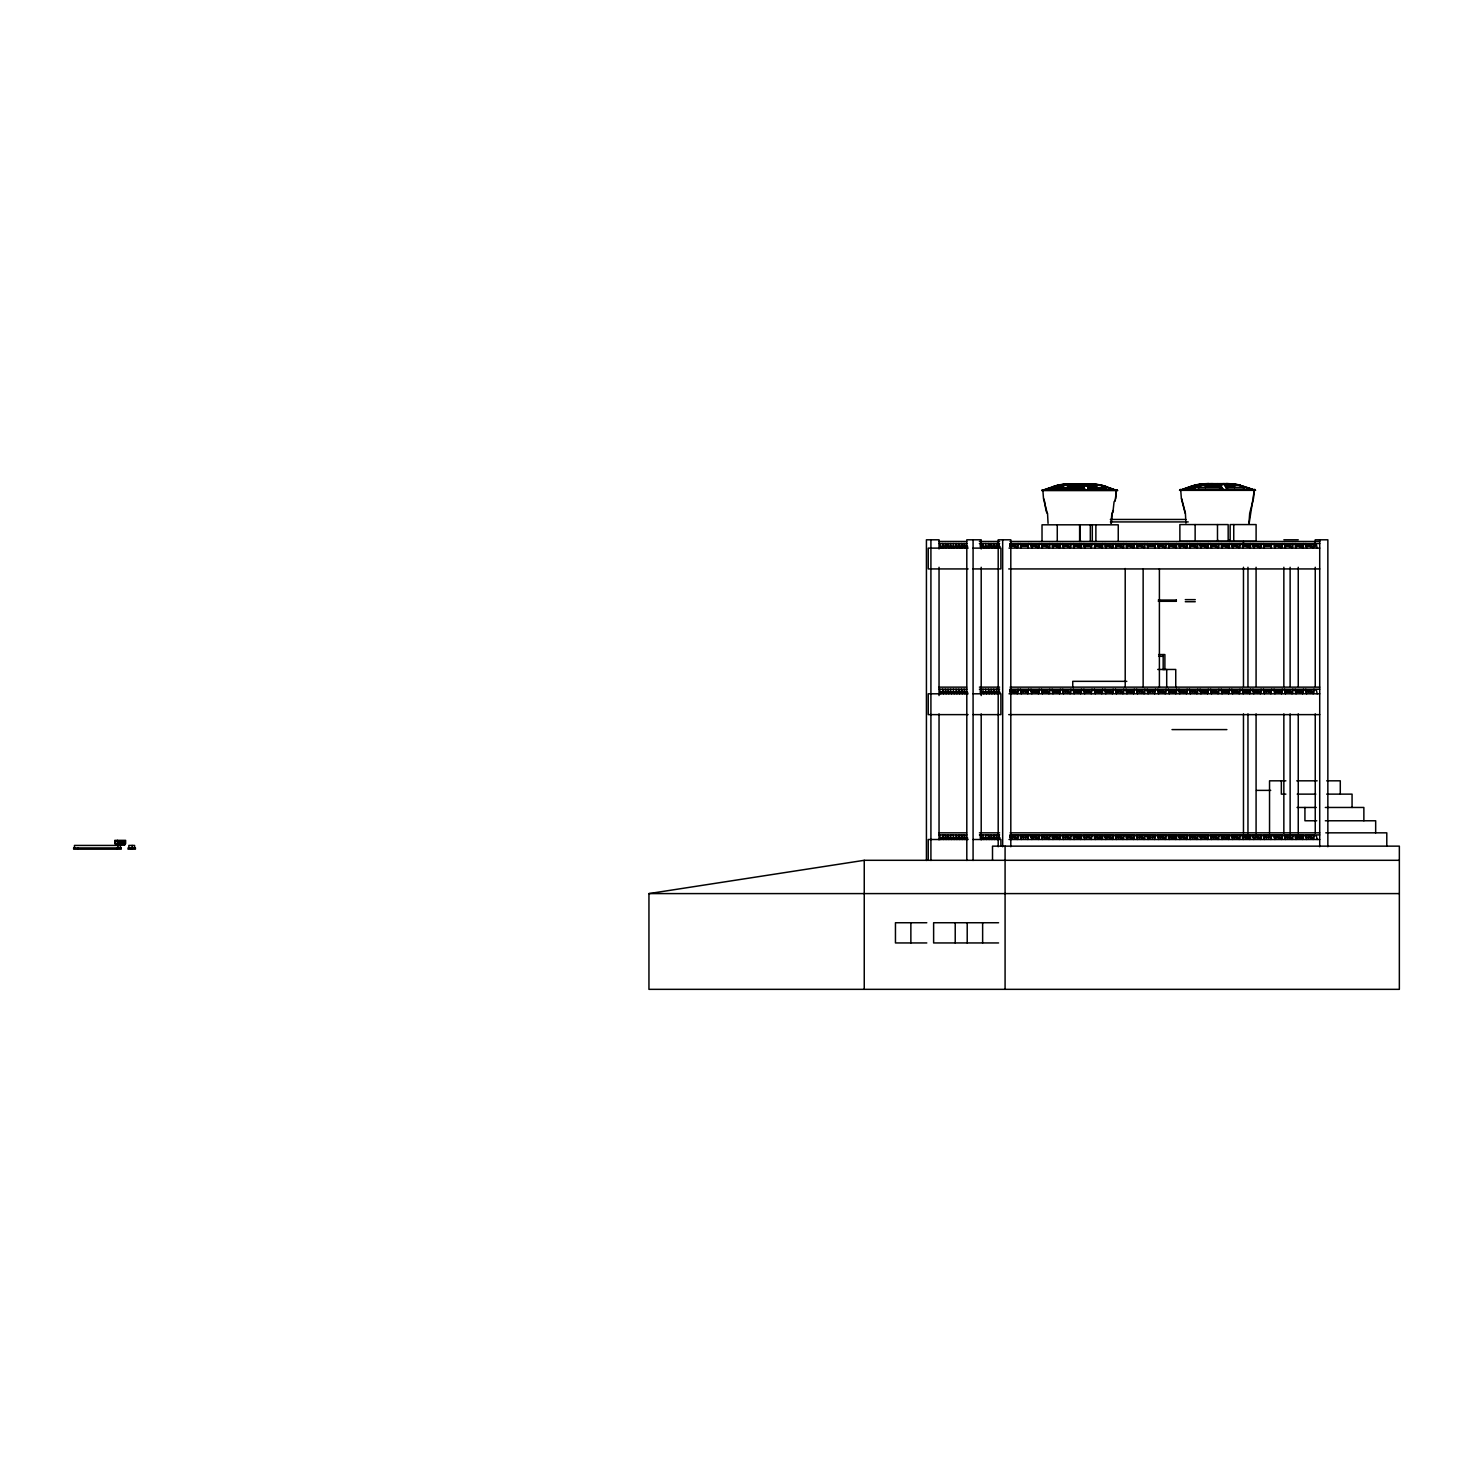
<?xml version="1.0" encoding="UTF-8"?>
<svg xmlns="http://www.w3.org/2000/svg" width="1473" height="1473" viewBox="0 0 1473 1473"><rect width="100%" height="100%" fill="white"/><g stroke="black" fill="none" stroke-linecap="round" stroke-linejoin="round"><path stroke-width="1.5" d="M1111.102 523.302L1111.839 513.414L1113.441 510.284M1111.323 523.357L1112.06 513.525M1115.669 498.721L1116.331 489.791M1116.571 489.791L1115.079 501.096M1248.957 523.062L1249.712 513.175L1253.284 499.66M1249.178 523.118L1254.425 489.552M1253.523 498.482L1254.204 489.552M1176.301 600.137L1176.301 601.223M1079.672 540.867L1080.63 540.867L1079.709 541.143M1115.429 499.899L1114.067 501.851L1112.87 512.659M1229.255 540.296L1229.495 541.217M1217.711 540.296L1218.189 541.18L1217.821 540.223M1229.255 540.296L1229.624 541.217M1051.427 489.533L1057.798 486.421A64.978 47.983 90 0 1 1071 483.899M1051.612 489.791L1061.241 485.574M1054.668 489.773L1064.261 485.574A64.536 47.652 90 0 1 1074.185 484.157M1189.3 489.294L1195.653 486.182A64.978 47.983 90 0 1 1208.873 483.66M1189.466 489.552L1199.096 485.335A64.536 47.652 90 0 1 1205.687 484.083M1192.522 489.533L1195.763 487.581M1195.671 487.839L1198.985 486.182A64.978 47.983 90 0 1 1212.187 483.66M1044.744 489.773L1058.516 485.317A64.72 61.719 90 0 1 1071.368 483.899M1046.088 489.533L1050.157 487.821M1182.451 489.294L1194.879 485.077A64.72 61.719 90 0 1 1207.731 483.66L1217.195 483.66A64.536 13.901 90 0 1 1220.104 485.077L1221.246 486.44M1182.561 489.552L1190.792 486.44A64.794 61.792 -90 0 1 1203.515 484.083M1183.942 489.294L1196.371 485.077A64.72 61.719 90 0 1 1209.223 483.66M1188.011 487.839L1192.154 486.44M1198.875 486.44L1202.115 485.335A64.536 47.652 90 0 1 1212.04 483.917L1217.416 483.917A64.352 13.865 -90 0 1 1220.307 485.335M992.507 860.306L992.507 846.146L1399.35 846.146L1399.35 989.34L648.949 989.34L648.949 893.595L864.246 860.306L1399.35 860.306M1077.15 485.317A64.536 13.901 90 0 1 1080.059 483.899L1089.523 483.899A64.72 61.719 90 0 1 1102.356 485.317L1114.067 489.533M1076.947 485.574A64.352 13.865 90 0 1 1079.838 484.157L1089.449 484.157A64.536 61.553 -90 0 1 1102.264 485.574L1106.462 486.661M1060.67 485.777L1061.112 487.655M1086.117 485.777L1096.796 485.777L1096.667 487.913M1205.393 485.795L1219.349 485.795M1234.54 485.795L1225.389 485.795L1225.462 483.917M1067.538 486.035L1081.495 486.035L1081.495 487.913M1085.859 486.035L1096.667 486.035M1189.024 487.416L1195.045 487.416M1198.193 487.416L1221.227 487.416L1221.227 489.294M1226.033 487.416L1243.728 487.416L1243.728 489.294M1051.151 487.655L1057.191 487.655M1060.339 487.655L1083.355 487.655L1083.355 489.533M1087.958 487.655L1105.873 487.655L1105.873 489.533M1189.245 487.673L1195.34 487.673M1198.359 487.673L1221.393 487.673L1221.393 489.552M1225.775 487.673L1243.617 487.673L1243.617 489.552M1051.391 487.913L1057.485 487.913M1060.505 487.913L1083.539 487.913L1083.539 489.791M1054.337 489.533L1044.596 489.533L1057.025 485.317A64.72 61.719 90 0 1 1069.877 483.899L1079.341 483.899A64.536 13.901 90 0 1 1082.232 485.317L1084.331 488.079M1055.257 489.533L1061.112 486.421A64.978 47.983 90 0 1 1074.333 483.899M1057.006 489.533L1085.049 489.533M1113.312 489.533L1088.179 489.533L1088.179 487.655M1179.965 489.57L1255.143 489.57M1042.111 489.791L1117.289 489.791M1179.505 490.343L1255.604 490.343M1041.65 490.583L1117.749 490.583M1110.347 519.453L1185.857 519.453M1110.403 521.921L1188.214 521.921M1283.848 539.799L1298.247 539.799M939.038 541.456L966.601 541.456M979.416 541.456L999.596 541.456M1010.073 541.456L1319.716 541.456M939.038 543.537L966.859 543.537M979.416 543.537L999.596 543.537M1319.716 543.537L1009.907 543.537L1010.717 548.122M1009.834 544.163L1017.456 544.163L1017.456 546.244L1009.834 546.244M1020.402 544.163L1028.025 544.163L1028.025 546.244L1020.402 546.244M1041.54 544.163L1049.163 544.163L1049.163 546.244L1041.54 546.244M1052.109 544.163L1059.731 544.163L1059.731 546.244L1052.109 546.244M1062.677 544.163L1070.3 544.163L1070.3 546.244L1062.677 546.244M1073.246 544.163L1080.869 544.163L1080.869 546.244L1073.246 546.244M1083.815 544.163L1091.438 544.163L1091.438 546.244L1083.815 546.244M1094.384 544.163L1102.007 544.163L1102.007 546.244L1094.384 546.244M1104.953 544.163L1112.575 544.163L1112.575 546.244L1104.953 546.244M1115.521 544.163L1123.144 544.163L1123.144 546.244L1115.521 546.244M1126.09 544.163L1133.713 544.163L1133.713 546.244L1126.09 546.244M1136.659 544.163L1144.263 544.163L1144.263 546.244L1136.659 546.244M1157.796 544.163L1165.401 544.163L1165.401 546.244L1157.796 546.244M1168.365 544.163L1175.97 544.163L1175.97 546.244L1168.365 546.244M1178.934 544.163L1186.538 544.163L1186.538 546.244L1178.934 546.244M1189.503 544.163L1197.107 544.163L1197.107 546.244L1189.503 546.244M1210.64 544.163L1218.245 544.163L1218.245 546.244L1210.64 546.244M1221.209 544.163L1228.813 544.163L1228.813 546.244L1221.209 546.244M1231.778 544.163L1239.382 544.163L1239.382 546.244L1231.778 546.244M1242.328 544.163L1249.951 544.163L1249.951 546.244L1242.328 546.244M1252.897 544.163L1260.52 544.163L1260.52 546.244L1252.897 546.244M1263.466 544.163L1271.089 544.163L1271.089 546.244L1263.466 546.244M1274.035 544.163L1281.657 544.163L1281.657 546.244L1274.035 546.244M1284.603 544.163L1292.226 544.163L1292.226 546.244L1284.603 546.244M1295.172 544.163L1302.795 544.163L1302.795 546.244L1295.172 546.244M1305.741 544.163L1313.364 544.163L1313.364 546.244L1305.741 546.244M1018.046 544.366L1020.476 544.366M1028.614 544.366L1031.045 544.366M1039.183 544.366L1041.614 544.366M1049.752 544.366L1052.182 544.366M1060.321 544.366L1062.751 544.366M1070.889 544.366L1073.32 544.366M1081.44 544.366L1083.889 544.366M1092.009 544.366L1094.457 544.366M1102.577 544.366L1105.026 544.366M1113.146 544.366L1115.595 544.366M1123.715 544.366L1126.164 544.366M1134.284 544.366L1136.733 544.366M1144.852 544.366L1147.301 544.366M1155.421 544.366L1157.87 544.366M1165.99 544.366L1168.439 544.366M1176.559 544.366L1179.008 544.366M1187.128 544.366L1189.576 544.366M1197.696 544.366L1200.145 544.366M1208.265 544.366L1210.714 544.366M1218.834 544.366L1221.283 544.366M1229.403 544.366L1231.851 544.366M1239.971 544.366L1242.402 544.366M1250.54 544.366L1252.971 544.366M1261.109 544.366L1263.539 544.366M1271.678 544.366L1274.108 544.366M1282.246 544.366L1284.677 544.366M1292.815 544.366L1295.246 544.366M1303.384 544.366L1305.815 544.366M1313.953 544.366L1316.383 544.366L1317.193 548.122M940.529 546.244L967.43 546.244M980.889 546.244L999.725 546.244M967.669 546.87L939.94 546.87L939.94 543.537M999.964 546.87L980.3 546.87L980.3 543.537M1014.529 546.87L1018.046 546.87L1018.046 543.537M1035.666 546.87L1039.183 546.87L1039.183 543.537M1046.235 546.87L1049.752 546.87L1049.752 543.537M1056.804 546.87L1060.321 546.87L1060.321 543.537M1067.373 546.87L1070.889 546.87L1070.889 543.537M1077.941 546.87L1081.44 546.87L1081.44 543.537M1099.079 546.87L1102.577 546.87L1102.577 543.537M1109.648 546.87L1113.146 546.87L1113.146 543.537M1120.216 546.87L1123.715 546.87L1123.715 543.537M1130.785 546.87L1134.284 546.87L1134.284 543.537M1141.354 546.87L1144.852 546.87L1144.852 543.537M1162.492 546.87L1165.99 546.87L1165.99 543.537M1173.06 546.87L1176.559 546.87L1176.559 543.537M1183.629 546.87L1187.128 546.87L1187.128 543.537M1194.198 546.87L1197.696 546.87L1197.696 543.537M1204.767 546.87L1208.265 546.87L1208.265 543.537M1215.335 546.87L1218.834 546.87L1218.834 543.537M1225.904 546.87L1229.403 546.87L1229.403 543.537M1236.473 546.87L1239.971 546.87L1239.971 543.537M1247.042 546.87L1250.54 546.87L1250.54 543.537M1257.611 546.87L1261.109 546.87L1261.109 543.537M1278.748 546.87L1282.246 546.87L1282.246 543.537M1289.317 546.87L1292.815 546.87L1292.815 543.537M1299.886 546.87L1303.384 546.87L1303.384 543.537M1310.436 546.87L1313.953 546.87L1313.953 543.537M968.111 548.122L928.229 548.122L928.229 568.928L968.111 568.928M973.082 548.122L1000.885 548.122L1000.885 568.928L973.082 568.928M1009.005 548.122L1319.716 548.122M1008.71 568.928L1319.716 568.928M1185.286 599.64L1195.266 599.64M1158.294 600.063L1176.375 600.063M1158.294 601.297L1176.375 601.297M1185.286 601.721L1195.266 601.721M1158.625 654.564L1164.885 654.564L1164.885 669.773M1158.625 656.314L1163.173 656.314M1157.723 669.46L1175.749 669.46L1175.749 687.136M1126.827 681.336L1072.749 681.336L1072.749 687.136M939.038 687.136L966.601 687.136M979.416 687.136L999.596 687.136M1010.073 687.136L1319.716 687.136M939.038 689.217L966.859 689.217M979.416 689.217L999.596 689.217M1319.716 689.217L1009.907 689.217L1010.717 693.801M1009.834 689.843L1017.456 689.843L1017.456 691.923L1009.834 691.923M1020.402 689.843L1028.025 689.843L1028.025 691.923L1020.402 691.923M1041.54 689.843L1049.163 689.843L1049.163 691.923L1041.54 691.923M1052.109 689.843L1059.731 689.843L1059.731 691.923L1052.109 691.923M1062.677 689.843L1070.3 689.843L1070.3 691.923L1062.677 691.923M1073.246 689.843L1080.869 689.843L1080.869 691.923L1073.246 691.923M1083.815 689.843L1091.438 689.843L1091.438 691.923L1083.815 691.923M1094.384 689.843L1102.007 689.843L1102.007 691.923L1094.384 691.923M1104.953 689.843L1112.575 689.843L1112.575 691.923L1104.953 691.923M1115.521 689.843L1123.144 689.843L1123.144 691.923L1115.521 691.923M1126.09 689.843L1133.713 689.843L1133.713 691.923L1126.09 691.923M1136.659 689.843L1144.263 689.843L1144.263 691.923L1136.659 691.923M1157.796 689.843L1165.401 689.843L1165.401 691.923L1157.796 691.923M1168.365 689.843L1175.97 689.843L1175.97 691.923L1168.365 691.923M1178.934 689.843L1186.538 689.843L1186.538 691.923L1178.934 691.923M1189.503 689.843L1197.107 689.843L1197.107 691.923L1189.503 691.923M1210.64 689.843L1218.245 689.843L1218.245 691.923L1210.64 691.923M1221.209 689.843L1228.813 689.843L1228.813 691.923L1221.209 691.923M1231.778 689.843L1239.382 689.843L1239.382 691.923L1231.778 691.923M1242.328 689.843L1249.951 689.843L1249.951 691.923L1242.328 691.923M1252.897 689.843L1260.52 689.843L1260.52 691.923L1252.897 691.923M1263.466 689.843L1271.089 689.843L1271.089 691.923L1263.466 691.923M1274.035 689.843L1281.657 689.843L1281.657 691.923L1274.035 691.923M1284.603 689.843L1292.226 689.843L1292.226 691.923L1284.603 691.923M1295.172 689.843L1302.795 689.843L1302.795 691.923L1295.172 691.923M1305.741 689.843L1313.364 689.843L1313.364 691.923L1305.741 691.923M1018.046 690.064L1020.476 690.064M1028.614 690.064L1031.045 690.064M1039.183 690.064L1041.614 690.064M1049.752 690.064L1052.182 690.064M1060.321 690.064L1062.751 690.064M1070.889 690.064L1073.32 690.064M1081.44 690.064L1083.889 690.064M1092.009 690.064L1094.457 690.064M1102.577 690.064L1105.026 690.064M1113.146 690.064L1115.595 690.064M1123.715 690.064L1126.164 690.064M1134.284 690.064L1136.733 690.064M1144.852 690.064L1147.301 690.064M1155.421 690.064L1157.87 690.064M1165.99 690.064L1168.439 690.064M1176.559 690.064L1179.008 690.064M1187.128 690.064L1189.576 690.064M1197.696 690.064L1200.145 690.064M1208.265 690.064L1210.714 690.064M1218.834 690.064L1221.283 690.064M1229.403 690.064L1231.851 690.064M1239.971 690.064L1242.402 690.064M1250.54 690.064L1252.971 690.064M1261.109 690.064L1263.539 690.064M1271.678 690.064L1274.108 690.064M1282.246 690.064L1284.677 690.064M1292.815 690.064L1295.246 690.064M1303.384 690.064L1305.815 690.064M1313.953 690.064L1316.383 690.064L1317.193 693.801M940.529 691.923L967.43 691.923M980.889 691.923L999.725 691.923M967.669 692.549L939.94 692.549L939.94 689.217M999.964 692.549L980.3 692.549L980.3 689.217M1035.666 692.549L1039.183 692.549L1039.183 689.217M1046.235 692.549L1049.752 692.549L1049.752 689.217M1056.804 692.549L1060.321 692.549L1060.321 689.217M1099.079 692.549L1102.577 692.549L1102.577 689.217M1109.648 692.549L1113.146 692.549L1113.146 689.217M1162.492 692.549L1165.99 692.549L1165.99 689.217M1173.06 692.549L1176.559 692.549L1176.559 689.217M1215.335 692.549L1218.834 692.549L1218.834 689.217M1225.904 692.549L1229.403 692.549L1229.403 689.217M1236.473 692.549L1239.971 692.549L1239.971 689.217M1278.748 692.549L1282.246 692.549L1282.246 689.217M1289.317 692.549L1292.815 692.549L1292.815 689.217M1299.886 692.549L1303.384 692.549L1303.384 689.217M968.111 693.801L928.229 693.801L928.229 714.626L968.111 714.626M973.082 693.801L1000.885 693.801L1000.885 714.626L973.082 714.626M1009.005 693.801L1319.716 693.801M1008.71 714.626L1319.716 714.626M1172.011 729.595L1226.88 729.595M1285.874 780.819L1269.542 780.819L1269.542 833.055M1296.756 780.819L1317.157 780.819M1326.676 780.819L1340.283 780.819L1340.283 794.131M1256.506 790.375L1270.702 790.375M1285.874 794.131L1281.344 794.131L1281.344 780.819M1297.216 794.131L1315.812 794.131M1326.676 794.131L1352.067 794.131L1352.067 807.462M1297.069 807.462L1316.273 807.462M1325.332 807.462L1363.869 807.462L1363.869 820.774M1316.733 820.774L1304.931 820.774L1304.931 807.462M1325.332 820.774L1375.672 820.774L1375.672 832.834M939.038 832.834L966.601 832.834M979.416 832.834L999.596 832.834M1010.073 832.834L1319.716 832.834M1325.792 832.834L1386.793 832.834L1386.793 846.146M939.038 834.915L966.859 834.915M979.416 834.915L999.596 834.915M1319.716 834.915L1009.907 834.915L1010.717 839.5M1009.834 835.541L1017.456 835.541L1017.456 837.621L1009.834 837.621M1020.402 835.541L1028.025 835.541L1028.025 837.621L1020.402 837.621M1041.54 835.541L1049.163 835.541L1049.163 837.621L1041.54 837.621M1052.109 835.541L1059.731 835.541L1059.731 837.621L1052.109 837.621M1062.677 835.541L1070.3 835.541L1070.3 837.621L1062.677 837.621M1073.246 835.541L1080.869 835.541L1080.869 837.621L1073.246 837.621M1083.815 835.541L1091.438 835.541L1091.438 837.621L1083.815 837.621M1094.384 835.541L1102.007 835.541L1102.007 837.621L1094.384 837.621M1104.953 835.541L1112.575 835.541L1112.575 837.621L1104.953 837.621M1115.521 835.541L1123.144 835.541L1123.144 837.621L1115.521 837.621M1126.09 835.541L1133.713 835.541L1133.713 837.621L1126.09 837.621M1136.659 835.541L1144.263 835.541L1144.263 837.621L1136.659 837.621M1157.796 835.541L1165.401 835.541L1165.401 837.621L1157.796 837.621M1168.365 835.541L1175.97 835.541L1175.97 837.621L1168.365 837.621M1178.934 835.541L1186.538 835.541L1186.538 837.621L1178.934 837.621M1189.503 835.541L1197.107 835.541L1197.107 837.621L1189.503 837.621M1210.64 835.541L1218.245 835.541L1218.245 837.621L1210.64 837.621M1221.209 835.541L1228.813 835.541L1228.813 837.621L1221.209 837.621M1231.778 835.541L1239.382 835.541L1239.382 837.621L1231.778 837.621M1242.328 835.541L1249.951 835.541L1249.951 837.621L1242.328 837.621M1252.897 835.541L1260.52 835.541L1260.52 837.621L1252.897 837.621M1263.466 835.541L1271.089 835.541L1271.089 837.621L1263.466 837.621M1274.035 835.541L1281.657 835.541L1281.657 837.621L1274.035 837.621M1284.603 835.541L1292.226 835.541L1292.226 837.621L1284.603 837.621M1295.172 835.541L1302.795 835.541L1302.795 837.621L1295.172 837.621M1305.741 835.541L1313.364 835.541L1313.364 837.621L1305.741 837.621M1018.046 835.743L1020.476 835.743M1028.614 835.743L1031.045 835.743M1039.183 835.743L1041.614 835.743M1049.752 835.743L1052.182 835.743M1060.321 835.743L1062.751 835.743M1070.889 835.743L1073.32 835.743M1081.44 835.743L1083.889 835.743M1092.009 835.743L1094.457 835.743M1102.577 835.743L1105.026 835.743M1113.146 835.743L1115.595 835.743M1123.715 835.743L1126.164 835.743M1134.284 835.743L1136.733 835.743M1144.852 835.743L1147.301 835.743M1155.421 835.743L1157.87 835.743M1165.99 835.743L1168.439 835.743M1176.559 835.743L1179.008 835.743M1187.128 835.743L1189.576 835.743M1197.696 835.743L1200.145 835.743M1208.265 835.743L1210.714 835.743M1218.834 835.743L1221.283 835.743M1229.403 835.743L1231.851 835.743M1239.971 835.743L1242.402 835.743M1250.54 835.743L1252.971 835.743M1261.109 835.743L1263.539 835.743M1271.678 835.743L1274.108 835.743M1282.246 835.743L1284.677 835.743M1292.815 835.743L1295.246 835.743M1303.384 835.743L1305.815 835.743M1313.953 835.743L1316.383 835.743L1317.193 839.5M940.529 837.621L967.43 837.621M980.889 837.621L999.725 837.621M967.669 838.247L939.94 838.247L939.94 834.915M999.964 838.247L980.3 838.247L980.3 834.915M1035.666 838.247L1039.183 838.247L1039.183 834.915M1046.235 838.247L1049.752 838.247L1049.752 834.915M1056.804 838.247L1060.321 838.247L1060.321 834.915M1099.079 838.247L1102.577 838.247L1102.577 834.915M1109.648 838.247L1113.146 838.247L1113.146 834.915M1162.492 838.247L1165.99 838.247L1165.99 834.915M1173.06 838.247L1176.559 838.247L1176.559 834.915M1215.335 838.247L1218.834 838.247L1218.834 834.915M1225.904 838.247L1229.403 838.247L1229.403 834.915M1236.473 838.247L1239.971 838.247L1239.971 834.915M1278.748 838.247L1282.246 838.247L1282.246 834.915M1289.317 838.247L1292.815 838.247L1292.815 834.915M1299.886 838.247L1303.384 838.247L1303.384 834.915M968.111 839.5L928.229 839.5L928.229 860.306M973.082 839.5L1000.885 839.5L1000.885 845.741M1009.005 839.5L1319.716 839.5M117.435 843.053L125.039 843.053L125.039 840.973L115.391 840.973L115.391 843.053M118.319 844.508L124.818 844.508M648.949 893.595L1399.35 893.595M926.793 922.742L895.455 922.742L895.455 942.941L926.793 942.941M998.565 922.742L933.624 922.742L933.624 942.941L998.565 942.941M1109.243 488.079L1100.902 485.574A64.536 61.553 -90 0 0 1088.087 484.157A64.536 47.652 90 0 1 1094.862 484.783M1252.658 489.294L1240.119 485.335A64.536 61.553 -90 0 0 1231.594 484.083M1252.547 489.552L1242.954 486.182A64.978 61.976 90 0 0 1225.886 483.66M1247.097 487.581L1251.166 489.294M1251.203 489.552L1238.756 485.335A64.536 61.553 -90 0 0 1225.959 483.917L1221.835 483.917A64.352 13.865 -90 0 1 1224.689 485.335L1227.469 489.533M1114.656 489.773L1105.081 486.421A64.978 61.976 90 0 0 1088.031 483.899M1109.224 487.821L1113.33 489.791M1185.176 513.285L1181.364 498.537L1180.683 489.552M1044.486 500.949L1045.959 510.284M1047.321 513.525L1043.51 498.758L1042.829 489.791M1224.91 485.077L1227.709 489.294M1083.391 486.661L1082.452 485.574A64.352 13.865 -90 0 0 1079.562 484.157L1069.95 484.157A64.794 61.792 -90 0 0 1052.937 486.679M1221.043 486.182L1223.106 489.552M1221.982 487.581L1222.903 489.294M1089.854 489.533L1087.056 485.317A64.536 13.901 -90 0 0 1084.146 483.899L1084.073 485.777M1089.615 489.773L1086.816 485.574A64.352 13.865 -90 0 0 1083.925 484.157M1084.128 487.821L1085.251 489.791M1046.198 511.462L1047.542 513.414L1048.058 523.357M1181.585 498.482L1185.397 513.175L1185.931 523.118M1043.731 498.721L1043.97 499.899M1327.854 846.736L1327.854 539.799L1315.242 539.799L1315.242 546.667M1319.716 539.799L1319.716 846.736M1315.242 567.271L1315.242 686.381M1315.242 713.871L1315.242 832.981M1313.953 689.217L1313.953 692.549L1310.436 693.396M1313.953 834.915L1313.953 838.247L1310.436 839.076M1313.143 546.87L1313.143 548.122M1313.143 692.549L1313.143 693.801M1313.143 838.247L1313.143 839.5M1311.338 544.163L1311.338 546.244M1311.338 689.843L1311.338 691.923M1311.338 835.541L1311.338 837.621M1310.896 544.163L1310.896 546.244M1310.896 689.843L1310.896 691.923M1310.896 835.541L1310.896 837.621M1310.675 544.163L1310.675 546.244M1310.675 689.843L1310.675 691.923M1310.675 835.541L1310.675 837.621M1308.871 544.163L1308.871 546.244M1308.871 689.843L1308.871 691.923M1308.871 835.541L1308.871 837.621M1308.429 544.163L1308.429 546.244M1308.429 689.843L1308.429 691.923M1308.429 835.541L1308.429 837.621M1306.625 548.122L1305.815 543.537M1306.625 693.801L1305.815 689.217M1306.625 839.5L1305.815 834.915M1306.404 544.163L1306.404 546.244M1306.404 689.843L1306.404 691.923M1306.404 835.541L1306.404 837.621M1302.574 546.87L1302.574 548.122M1302.574 692.549L1302.574 693.801M1302.574 838.247L1302.574 839.5M1300.769 544.163L1300.769 546.244M1300.769 689.843L1300.769 691.923M1300.769 835.541L1300.769 837.621M1300.328 544.163L1300.328 546.244M1300.328 689.843L1300.328 691.923M1300.328 835.541L1300.328 837.621M1300.107 544.163L1300.107 546.244M1300.107 689.843L1300.107 691.923M1300.107 835.541L1300.107 837.621M1298.302 544.163L1298.302 546.244M1298.302 689.843L1298.302 691.923M1298.302 835.541L1298.302 837.621M1298.247 567.271L1298.247 686.381M1298.247 713.871L1298.247 832.981M1297.86 544.163L1297.86 546.244M1297.86 689.843L1297.86 691.923M1297.86 835.541L1297.86 837.621M1297.639 544.163L1297.639 546.244M1297.639 689.843L1297.639 691.923M1297.639 835.541L1297.639 837.621M1295.835 544.163L1295.835 546.244M1296.056 548.122L1295.246 543.537M1295.835 689.843L1295.835 691.923M1296.056 693.801L1295.246 689.217M1295.835 835.541L1295.835 837.621M1296.056 839.5L1295.246 834.915M1292.005 546.87L1292.005 548.122M1292.005 692.549L1292.005 693.801M1292.005 838.247L1292.005 839.5M1290.201 544.163L1290.201 546.244M1290.127 567.271L1290.127 686.381M1290.201 689.843L1290.201 691.923M1290.127 713.871L1290.127 832.981M1290.201 835.541L1290.201 837.621M1289.759 544.163L1289.759 546.244M1289.759 689.843L1289.759 691.923M1289.759 835.541L1289.759 837.621M1287.733 544.163L1287.733 546.244M1287.733 689.843L1287.733 691.923M1287.733 835.541L1287.733 837.621M1287.31 544.163L1287.31 546.244M1287.31 689.843L1287.31 691.923M1287.31 835.541L1287.31 837.621M1287.071 544.163L1287.071 546.244M1287.071 689.843L1287.071 691.923M1287.071 835.541L1287.071 837.621M1285.487 548.122L1284.677 543.537M1285.487 693.801L1284.677 689.217M1285.487 839.5L1284.677 834.915M1285.266 544.163L1285.266 546.244M1285.266 689.843L1285.266 691.923M1285.266 835.541L1285.266 837.621M1283.848 567.271L1283.848 686.381M1283.848 713.871L1283.848 832.981M1281.436 546.87L1281.436 548.122M1281.436 692.549L1281.436 693.801M1281.436 838.247L1281.436 839.5M1279.632 544.163L1279.632 546.244M1279.632 689.843L1279.632 691.923M1279.632 835.541L1279.632 837.621M1279.19 544.163L1279.19 546.244M1279.19 689.843L1279.19 691.923M1279.19 835.541L1279.19 837.621M1277.165 544.163L1277.165 546.244M1277.165 689.843L1277.165 691.923M1277.165 835.541L1277.165 837.621M1276.502 544.163L1276.741 546.244M1276.502 689.843L1276.741 691.923M1276.741 835.541L1276.502 837.621M1274.697 544.163L1274.697 546.244M1274.937 548.122L1274.108 543.537M1274.697 689.843L1274.697 691.923M1274.937 693.801L1274.108 689.217M1274.697 835.541L1274.697 837.621M1274.937 839.5L1274.108 834.915M1271.678 543.537L1270.868 548.122M1271.678 689.217L1270.868 693.801M1271.678 834.915L1270.868 839.5M1269.063 544.163L1269.063 546.244M1269.063 689.843L1269.063 691.923M1269.063 835.541L1269.063 837.621M1268.621 544.163L1268.621 546.244M1268.621 689.843L1268.621 691.923M1268.621 835.541L1268.621 837.621M1266.596 544.163L1266.596 546.244M1266.596 689.843L1266.596 691.923M1266.596 835.541L1266.596 837.621M1266.172 544.163L1266.172 546.244M1266.172 689.843L1266.172 691.923M1266.172 835.541L1266.172 837.621M1264.368 548.122L1263.539 543.537M1264.368 693.801L1263.539 689.217M1264.368 839.5L1263.539 834.915M1264.129 544.163L1264.129 546.244M1264.129 689.843L1264.129 691.923M1264.129 835.541L1264.129 837.621M1261.109 689.217L1261.109 692.549L1257.611 693.396M1261.109 834.915L1261.109 838.247L1257.611 839.076M1260.299 546.87L1260.299 548.122M1260.299 692.549L1260.299 693.801M1260.299 838.247L1260.299 839.5M1258.494 544.163L1258.494 546.244M1258.494 689.843L1258.494 691.923M1258.494 835.541L1258.494 837.621M1258.052 544.163L1257.832 546.244M1258.052 689.843L1257.832 691.923M1258.052 835.541L1257.832 837.621M1256.027 544.163L1256.027 546.244M1256.082 567.271L1256.082 686.381M1256.027 689.843L1256.027 691.923M1256.082 713.871L1256.082 832.981M1256.027 835.541L1256.027 837.621M1255.604 544.163L1255.604 546.244M1255.604 689.843L1255.604 691.923M1255.604 835.541L1255.604 837.621M1253.799 548.122L1252.971 543.537M1253.799 693.801L1252.971 689.217M1253.799 839.5L1252.971 834.915M1253.56 544.163L1253.56 546.244M1253.56 689.843L1253.56 691.923M1253.56 835.541L1253.56 837.621M1250.54 689.217L1250.54 692.549L1247.042 693.396M1250.54 834.915L1250.54 838.247L1247.042 839.076M1249.73 546.87L1249.73 548.122M1249.73 692.549L1249.73 693.801M1249.73 838.247L1249.73 839.5M1247.962 567.271L1247.962 686.381M1247.962 713.871L1247.962 832.981M1247.926 544.163L1247.926 546.244M1247.926 689.843L1247.926 691.923M1247.926 835.541L1247.926 837.621M1247.484 544.163L1247.484 546.244M1247.484 689.843L1247.484 691.923M1247.484 835.541L1247.484 837.621M1247.263 544.163L1247.263 546.244M1247.263 689.843L1247.263 691.923M1247.263 835.541L1247.263 837.621M1245.458 544.163L1245.458 546.244M1245.458 689.843L1245.458 691.923M1245.458 835.541L1245.458 837.621M1245.035 544.163L1245.035 546.244M1245.035 689.843L1245.035 691.923M1245.035 835.541L1245.035 837.621M1243.47 541.456L1243.47 543.537M1243.47 567.271L1243.47 686.381M1243.47 713.871L1243.47 832.981M1243.23 548.122L1242.402 543.537M1243.23 693.801L1242.402 689.217M1243.23 839.5L1242.402 834.915M1242.991 544.163L1242.991 546.244M1242.991 689.843L1242.991 691.923M1242.991 835.541L1242.991 837.621M1239.161 546.87L1239.161 548.122M1239.161 692.549L1239.161 693.801M1239.161 838.247L1239.161 839.5M1237.357 544.163L1237.357 546.244M1237.357 689.843L1237.357 691.923M1237.357 835.541L1237.357 837.621M1236.915 544.163L1236.915 546.244M1236.915 689.843L1236.915 691.923M1236.915 835.541L1236.915 837.621M1236.694 544.163L1236.694 546.244M1236.694 689.843L1236.694 691.923M1236.694 835.541L1236.694 837.621M1234.89 544.163L1234.89 546.244M1234.89 689.843L1234.89 691.923M1234.89 835.541L1234.89 837.621M1234.54 487.673L1234.65 485.538L1225.573 485.538L1225.573 483.66M1234.466 544.163L1234.466 546.244M1234.466 689.843L1234.466 691.923M1234.466 835.541L1234.466 837.621M1234.227 544.163L1234.227 546.244M1234.227 689.843L1234.227 691.923M1234.227 835.541L1234.227 837.621M1233.748 524.572L1233.748 541.217M1232.662 548.122L1231.851 543.537M1232.662 693.801L1231.851 689.217M1232.662 839.5L1231.851 834.915M1232.422 544.163L1232.422 546.244M1232.422 689.843L1232.422 691.923M1232.422 835.541L1232.422 837.621M1230.158 541.217L1230.158 524.572L1256.101 524.572L1256.101 541.217L1179.873 541.217L1179.873 524.572L1228.169 524.572L1228.169 541.217M1228.592 546.87L1228.592 548.122M1228.592 692.549L1228.592 693.801M1228.592 838.247L1228.592 839.5M1226.788 544.163L1226.788 546.244M1226.788 689.843L1226.788 691.923M1226.788 835.541L1226.788 837.621M1226.346 544.163L1226.346 546.244M1226.346 689.843L1226.346 691.923M1226.346 835.541L1226.346 837.621M1224.321 544.163L1224.321 546.244M1224.321 689.843L1224.321 691.923M1224.321 835.541L1224.321 837.621M1223.897 544.163L1223.897 546.244M1223.897 689.843L1223.897 691.923M1223.897 835.541L1223.897 837.621M1223.658 544.163L1223.658 546.244M1223.658 689.843L1223.658 691.923M1223.658 835.541L1223.658 837.621M1221.946 483.66L1221.946 485.538M1222.093 548.122L1221.283 543.537M1222.093 693.801L1221.283 689.217M1222.093 839.5L1221.283 834.915M1221.854 544.163L1221.854 546.244M1221.854 689.843L1221.854 691.923M1221.854 835.541L1221.854 837.621M1219.349 487.673L1219.165 485.538L1205.393 485.538L1205.393 487.673M1218.024 546.87L1218.024 548.122M1218.024 692.549L1218.024 693.801M1218.024 838.247L1218.024 839.5M1217.306 483.917L1217.306 485.795M1217.49 524.572L1217.49 541.217M1217.121 483.66L1217.121 485.538M1216.219 544.163L1216.219 546.244M1216.219 689.843L1216.219 691.923M1216.219 835.541L1216.219 837.621M1215.796 544.163L1215.796 546.244M1215.796 689.843L1215.796 691.923M1215.796 835.541L1215.796 837.621M1213.752 544.163L1213.752 546.244M1213.752 689.843L1213.752 691.923M1213.752 835.541L1213.752 837.621M1213.329 544.163L1213.329 546.244M1213.329 689.843L1213.329 691.923M1213.329 835.541L1213.329 837.621M1213.089 544.163L1213.089 546.244M1213.089 689.843L1213.089 691.923M1213.089 835.541L1213.089 837.621M1212.426 483.66L1212.426 485.795M1212.261 483.917L1212.261 485.795M1211.524 548.122L1210.714 543.537M1211.524 693.801L1210.714 689.217M1211.524 839.5L1210.714 834.915M1211.285 544.163L1211.285 546.244M1211.285 689.843L1211.285 691.923M1211.285 835.541L1211.285 837.621M1208.265 689.217L1208.265 692.549L1204.767 693.396M1208.265 834.915L1208.265 838.247L1204.767 839.076M1207.455 546.87L1207.455 548.122M1207.455 692.549L1207.455 693.801M1207.455 838.247L1207.455 839.5M1205.65 544.163L1205.65 546.244M1205.65 689.843L1205.65 691.923M1205.65 835.541L1205.65 837.621M1205.227 544.163L1204.988 546.244M1205.227 689.843L1204.988 691.923M1205.227 835.541L1204.988 837.621M1203.183 544.163L1203.183 546.244M1203.183 689.843L1203.183 691.923M1203.183 835.541L1203.183 837.621M1202.76 544.163L1202.76 546.244M1202.76 689.843L1202.76 691.923M1202.76 835.541L1202.76 837.621M1200.716 544.163L1200.716 546.244M1200.955 548.122L1200.145 543.537M1200.716 689.843L1200.716 691.923M1200.955 693.801L1200.145 689.217M1200.716 835.541L1200.716 837.621M1200.955 839.5L1200.145 834.915M1198.378 487.416L1198.359 489.552M1197.696 689.217L1197.696 692.549L1194.198 693.396M1197.696 834.915L1197.696 838.247L1194.198 839.076M1196.886 546.87L1196.886 548.122M1196.886 692.549L1196.886 693.801M1196.886 838.247L1196.886 839.5M1195.137 524.572L1195.137 541.217M1195.082 544.163L1195.082 546.244M1195.082 689.843L1195.082 691.923M1195.082 835.541L1195.082 837.621M1194.658 544.163L1194.658 546.244M1194.658 689.843L1194.658 691.923M1194.658 835.541L1194.658 837.621M1194.419 544.163L1194.419 546.244M1194.419 689.843L1194.419 691.923M1194.419 835.541L1194.419 837.621M1192.614 544.163L1192.614 546.244M1192.614 689.843L1192.614 691.923M1192.614 835.541L1192.614 837.621M1192.191 544.163L1192.191 546.244M1192.191 689.843L1192.191 691.923M1192.191 835.541L1192.191 837.621M1190.387 548.122L1189.576 543.537M1190.387 693.801L1189.576 689.217M1190.387 839.5L1189.576 834.915M1190.147 544.163L1190.147 546.244M1190.147 689.843L1190.147 691.923M1190.147 835.541L1190.147 837.621M1187.128 689.217L1187.128 692.549L1183.629 693.396M1187.128 834.915L1187.128 838.247L1183.629 839.076M1186.317 546.87L1186.317 548.122M1186.317 692.549L1186.317 693.801M1186.317 838.247L1186.317 839.5M1184.513 544.163L1184.513 546.244M1184.513 689.843L1184.513 691.923M1184.513 835.541L1184.513 837.621M1183.85 544.163L1184.089 546.244M1184.089 689.843L1183.85 691.923M1184.089 835.541L1183.85 837.621M1182.046 544.163L1182.046 546.244M1182.046 689.843L1182.046 691.923M1182.046 835.541L1182.046 837.621M1181.383 544.163L1181.622 546.244M1181.383 689.843L1181.622 691.923M1181.622 835.541L1181.383 837.621M1179.578 544.163L1179.578 546.244M1179.818 548.122L1179.008 543.537M1179.578 689.843L1179.578 691.923M1179.818 693.801L1179.008 689.217M1179.578 835.541L1179.578 837.621M1179.818 839.5L1179.008 834.915M1175.749 546.87L1175.749 548.122M1175.749 692.549L1175.749 693.801M1175.749 838.247L1175.749 839.5M1173.944 544.163L1173.944 546.244M1173.944 689.843L1173.944 691.923M1173.944 835.541L1173.944 837.621M1173.521 544.163L1173.521 546.244M1173.521 689.843L1173.521 691.923M1173.521 835.541L1173.521 837.621M1173.281 544.163L1173.281 546.244M1173.281 689.843L1173.281 691.923M1173.281 835.541L1173.281 837.621M1171.477 544.163L1171.477 546.244M1171.477 689.843L1171.477 691.923M1171.477 835.541L1171.477 837.621M1171.053 544.163L1171.053 546.244M1171.053 689.843L1171.053 691.923M1171.053 835.541L1171.053 837.621M1170.814 544.163L1170.814 546.244M1170.814 689.843L1170.814 691.923M1170.814 835.541L1170.814 837.621M1169.249 548.122L1168.439 543.537M1169.249 693.801L1168.439 689.217M1169.249 839.5L1168.439 834.915M1169.01 544.163L1169.01 546.244M1169.01 689.843L1169.01 691.923M1169.01 835.541L1169.01 837.621M1166.708 669.46L1166.708 687.136M1165.18 546.87L1165.18 548.122M1165.18 692.549L1165.18 693.801M1165.18 838.247L1165.18 839.5M1163.375 544.163L1163.375 546.244M1163.375 689.843L1163.375 691.923M1163.375 835.541L1163.375 837.621M1162.952 544.163L1162.952 546.244M1163.173 654.564L1163.173 669.773M1162.952 689.843L1162.952 691.923M1162.952 835.541L1162.952 837.621M1160.908 544.163L1160.908 546.244M1160.908 689.843L1160.908 691.923M1160.908 835.541L1160.908 837.621M1160.264 544.163L1160.485 546.244M1160.264 689.843L1160.485 691.923M1160.264 835.541L1160.485 837.621M1159.398 568.928L1159.398 687.136M1158.68 548.122L1157.87 543.537M1158.68 693.801L1157.87 689.217M1158.68 839.5L1157.87 834.915M1158.459 544.163L1158.459 546.244M1158.459 689.843L1158.459 691.923M1158.459 835.541L1158.459 837.621M1155.421 543.537L1154.611 548.122M1155.421 689.217L1154.611 693.801M1155.421 834.915L1154.611 839.5M1152.807 544.163L1152.807 546.244M1152.807 689.843L1152.807 691.923M1152.807 835.541L1152.807 837.621M1152.383 544.163L1152.383 546.244M1152.383 689.843L1152.383 691.923M1152.383 835.541L1152.383 837.621M1150.339 544.163L1150.339 546.244M1150.339 689.843L1150.339 691.923M1150.339 835.541L1150.339 837.621M1149.916 544.163L1149.916 546.244M1149.916 689.843L1149.916 691.923M1149.916 835.541L1149.916 837.621M1149.695 544.163L1149.695 546.244M1149.695 689.843L1149.695 691.923M1149.695 835.541L1149.695 837.621M1148.111 548.122L1147.301 543.537M1148.111 693.801L1147.301 689.217M1148.111 839.5L1147.301 834.915M1147.89 544.163L1147.89 546.244M1147.89 689.843L1147.89 691.923M1147.89 835.541L1147.89 837.621M1144.852 689.217L1144.852 692.549L1141.354 693.396M1144.852 834.915L1144.852 838.247L1141.354 839.076M1144.042 546.87L1144.042 548.122M1144.042 692.549L1144.042 693.801M1144.042 838.247L1144.042 839.5M1143.14 568.928L1143.14 687.136M1142.238 544.163L1142.238 546.244M1142.238 689.843L1142.238 691.923M1142.238 835.541L1142.238 837.621M1141.814 544.163L1141.814 546.244M1141.814 689.843L1141.814 691.923M1141.814 835.541L1141.814 837.621M1141.575 544.163L1141.575 546.244M1141.575 689.843L1141.575 691.923M1141.575 835.541L1141.575 837.621M1139.771 544.163L1139.771 546.244M1139.771 689.843L1139.771 691.923M1139.771 835.541L1139.771 837.621M1139.347 544.163L1139.347 546.244M1139.347 689.843L1139.347 691.923M1139.347 835.541L1139.347 837.621M1137.543 548.122L1136.733 543.537M1137.543 693.801L1136.733 689.217M1137.543 839.5L1136.733 834.915M1137.322 544.163L1137.322 546.244M1137.322 689.843L1137.322 691.923M1137.322 835.541L1137.322 837.621M1134.284 689.217L1134.284 692.549L1130.785 693.396M1134.284 834.915L1134.284 838.247L1130.785 839.076M1133.474 546.87L1133.474 548.122M1133.474 692.549L1133.474 693.801M1133.474 838.247L1133.474 839.5M1131.669 544.163L1131.669 546.244M1131.669 689.843L1131.669 691.923M1131.669 835.541L1131.669 837.621M1131.246 544.163L1131.246 546.244M1131.246 689.843L1131.246 691.923M1131.246 835.541L1131.246 837.621M1131.006 544.163L1131.006 546.244M1131.006 689.843L1131.006 691.923M1131.006 835.541L1131.006 837.621M1129.202 544.163L1129.202 546.244M1129.202 689.843L1129.202 691.923M1129.202 835.541L1129.202 837.621M1128.778 544.163L1128.778 546.244M1128.778 689.843L1128.778 691.923M1128.778 835.541L1128.778 837.621M1126.753 544.163L1126.753 546.244M1126.974 548.122L1126.164 543.537M1126.753 689.843L1126.753 691.923M1126.974 693.801L1126.164 689.217M1126.753 835.541L1126.753 837.621M1126.974 839.5L1126.164 834.915M1125.206 568.504L1125.206 687.136M1123.715 689.217L1123.715 692.549L1120.216 693.396M1123.715 834.915L1123.715 838.247L1120.216 839.076M1122.905 546.87L1122.905 548.122M1122.905 692.549L1122.905 693.801M1122.905 838.247L1122.905 839.5M1121.1 544.163L1121.1 546.244M1121.1 689.843L1121.1 691.923M1121.1 835.541L1121.1 837.621M1120.677 544.163L1120.677 546.244M1120.677 689.843L1120.677 691.923M1120.677 835.541L1120.677 837.621M1120.437 544.163L1120.437 546.244M1120.437 689.843L1120.437 691.923M1120.437 835.541L1120.437 837.621M1118.633 544.163L1118.633 546.244M1118.633 689.843L1118.633 691.923M1118.633 835.541L1118.633 837.621M1118.246 541.456L1118.246 524.811L1042.019 524.811L1042.019 541.456M1118.21 544.163L1118.21 546.244M1118.21 689.843L1118.21 691.923M1118.21 835.541L1118.21 837.621M1117.989 544.163L1117.989 546.244M1117.989 689.843L1117.989 691.923M1117.989 835.541L1117.989 837.621M1116.405 548.122L1115.595 543.537M1116.405 693.801L1115.595 689.217M1116.405 839.5L1115.595 834.915M1116.184 544.163L1116.184 546.244M1116.184 689.843L1116.184 691.923M1116.184 835.541L1116.184 837.621M1112.336 546.87L1112.336 548.122M1112.336 692.549L1112.336 693.801M1112.336 838.247L1112.336 839.5M1110.532 544.163L1110.532 546.244M1110.532 689.843L1110.532 691.923M1110.532 835.541L1110.532 837.621M1110.108 544.163L1110.108 546.244M1110.108 689.843L1110.108 691.923M1110.108 835.541L1110.108 837.621M1108.064 544.163L1108.064 546.244M1108.064 689.843L1108.064 691.923M1108.064 835.541L1108.064 837.621M1107.42 544.163L1107.641 546.244M1107.641 689.843L1107.42 691.923M1107.42 835.541L1107.641 837.621M1105.744 489.791L1105.744 487.913L1087.921 487.913L1087.921 489.791M1105.615 544.163L1105.615 546.244M1105.836 548.122L1105.026 543.537M1105.615 689.843L1105.615 691.923M1105.836 693.801L1105.026 689.217M1105.615 835.541L1105.615 837.621M1105.836 839.5L1105.026 834.915M1101.767 546.87L1101.767 548.122M1101.767 692.549L1101.767 693.801M1101.767 838.247L1101.767 839.5M1099.963 544.163L1099.963 546.244M1099.963 689.843L1099.963 691.923M1099.963 835.541L1099.963 837.621M1099.539 544.163L1099.539 546.244M1099.539 689.843L1099.539 691.923M1099.539 835.541L1099.539 837.621M1097.495 544.163L1097.495 546.244M1097.495 689.843L1097.495 691.923M1097.495 835.541L1097.495 837.621M1097.072 544.163L1097.072 546.244M1097.072 689.843L1097.072 691.923M1097.072 835.541L1097.072 837.621M1096.851 544.163L1096.851 546.244M1096.851 689.843L1096.851 691.923M1096.851 835.541L1096.851 837.621M1095.875 524.811L1095.875 541.456M1095.268 548.122L1094.457 543.537M1095.268 693.801L1094.457 689.217M1095.268 839.5L1094.457 834.915M1095.047 544.163L1095.047 546.244M1095.047 689.843L1095.047 691.923M1095.047 835.541L1095.047 837.621M1092.303 524.811L1092.303 541.456M1092.009 543.537L1091.198 548.122M1092.009 689.217L1091.198 693.801M1092.009 834.915L1091.198 839.5M1090.315 524.811L1090.315 541.456M1089.394 544.163L1089.394 546.244M1089.394 689.843L1089.394 691.923M1089.394 835.541L1089.394 837.621M1089.21 483.899L1089.173 485.777M1088.952 484.157L1088.952 486.035M1088.97 544.163L1088.97 546.244M1088.97 689.843L1088.97 691.923M1088.97 835.541L1088.97 837.621M1088.142 483.899L1088.142 485.777M1087.847 484.157L1087.847 486.035M1087.718 483.899L1087.608 486.035M1086.927 544.163L1086.927 546.244M1086.927 689.843L1086.927 691.923M1086.927 835.541L1086.927 837.621M1086.503 544.163L1086.503 546.244M1086.503 689.843L1086.503 691.923M1086.503 835.541L1086.503 837.621M1084.828 483.899L1084.828 486.035M1084.699 548.122L1083.889 543.537M1084.699 693.801L1083.889 689.217M1084.699 839.5L1083.889 834.915M1084.478 544.163L1084.478 546.244M1084.478 689.843L1084.478 691.923M1084.478 835.541L1084.478 837.621M1083.815 484.157L1083.815 486.035M1081.44 689.217L1081.44 692.549L1077.941 693.396M1081.44 834.915L1081.44 838.247L1077.941 839.076M1081.311 487.655L1081.311 485.777L1067.538 485.777L1067.538 487.913M1080.63 546.87L1080.63 548.122M1080.63 692.549L1080.63 693.801M1080.63 838.247L1080.63 839.5M1080.114 483.899L1080.114 485.777M1080.132 524.811L1080.132 541.456M1079.948 484.157L1079.948 486.035M1079.617 524.811L1079.617 541.456M1079.267 483.899L1079.451 486.035M1078.825 544.163L1078.825 546.244M1078.825 689.843L1078.825 691.923M1078.825 835.541L1078.825 837.621M1078.402 544.163L1078.402 546.244M1078.402 689.843L1078.402 691.923M1078.402 835.541L1078.402 837.621M1078.181 544.163L1078.181 546.244M1078.181 689.843L1078.181 691.923M1078.181 835.541L1078.181 837.621M1076.376 544.163L1076.376 546.244M1076.376 689.843L1076.376 691.923M1076.376 835.541L1076.376 837.621M1075.934 544.163L1075.934 546.244M1075.934 689.843L1075.934 691.923M1075.934 835.541L1075.934 837.621M1075.566 486.035L1075.566 484.157A64.352 13.865 90 0 0 1072.565 485.574M1075.308 485.777L1075.308 483.899A64.536 13.901 -90 0 0 1072.344 485.317M1074.572 483.899L1074.572 485.777M1074.388 484.157L1074.388 486.035M1074.13 548.122L1073.32 543.537M1074.13 693.801L1073.32 689.217M1074.13 839.5L1073.32 834.915M1073.909 544.163L1073.909 546.244M1073.909 689.843L1073.909 691.923M1073.909 835.541L1073.909 837.621M1071.663 483.899L1071.792 486.035M1071.239 483.899L1071.239 485.777M1070.889 689.217L1070.889 692.549L1067.373 693.396M1070.889 834.915L1070.889 838.247L1067.373 839.076M1070.429 484.157L1070.429 486.035M1070.19 483.899L1070.227 485.777M1070.061 546.87L1070.061 548.122M1070.061 692.549L1070.061 693.801M1070.061 838.247L1070.061 839.5M1068.256 544.163L1068.256 546.244M1068.256 689.843L1068.256 691.923M1068.256 835.541L1068.256 837.621M1067.833 544.163L1067.833 546.244M1067.833 689.843L1067.833 691.923M1067.833 835.541L1067.833 837.621M1067.612 544.163L1067.612 546.244M1067.612 689.843L1067.612 691.923M1067.612 835.541L1067.612 837.621M1065.808 544.163L1065.808 546.244M1065.808 689.843L1065.808 691.923M1065.808 835.541L1065.808 837.621M1065.366 544.163L1065.366 546.244M1065.366 689.843L1065.366 691.923M1065.366 835.541L1065.366 837.621M1063.561 548.122L1062.751 543.537M1063.561 693.801L1062.751 689.217M1063.561 839.5L1062.751 834.915M1063.34 544.163L1063.34 546.244M1063.34 689.843L1063.34 691.923M1063.34 835.541L1063.34 837.621M1060.505 487.655L1060.505 489.791M1059.492 546.87L1059.492 548.122M1059.492 692.549L1059.492 693.801M1059.492 838.247L1059.492 839.5M1057.688 544.163L1057.688 546.244M1057.688 689.843L1057.688 691.923M1057.688 835.541L1057.688 837.621M1057.264 524.811L1057.264 541.456M1057.264 544.163L1057.264 546.244M1057.264 689.843L1057.264 691.923M1057.264 835.541L1057.264 837.621M1057.043 544.163L1057.043 546.244M1057.043 689.843L1057.043 691.923M1057.043 835.541L1057.043 837.621M1055.239 544.163L1055.239 546.244M1055.239 689.843L1055.239 691.923M1055.239 835.541L1055.239 837.621M1054.797 544.163L1054.797 546.244M1054.797 689.843L1054.797 691.923M1054.797 835.541L1054.797 837.621M1054.576 544.163L1054.576 546.244M1054.576 689.843L1054.576 691.923M1054.576 835.541L1054.576 837.621M1052.992 548.122L1052.182 543.537M1052.992 693.801L1052.182 689.217M1052.992 839.5L1052.182 834.915M1052.772 544.163L1052.772 546.244M1052.772 689.843L1052.772 691.923M1052.772 835.541L1052.772 837.621M1052.293 487.913L1052.293 489.791M1052.035 487.655L1052.035 489.533M1048.923 546.87L1048.923 548.122M1048.923 692.549L1048.923 693.801M1048.923 838.247L1048.923 839.5M1047.119 544.163L1047.119 546.244M1047.119 689.843L1047.119 691.923M1047.119 835.541L1047.119 837.621M1046.695 544.163L1046.695 546.244M1046.695 689.843L1046.695 691.923M1046.695 835.541L1046.695 837.621M1044.67 544.163L1044.67 546.244M1044.67 689.843L1044.67 691.923M1044.67 835.541L1044.67 837.621M1044.228 544.163L1044.228 546.244M1044.228 689.843L1044.228 691.923M1044.228 835.541L1044.228 837.621M1044.007 544.163L1044.007 546.244M1044.007 689.843L1044.007 691.923M1044.007 835.541L1044.007 837.621M1042.424 548.122L1041.614 543.537M1042.424 693.801L1041.614 689.217M1042.424 839.5L1041.614 834.915M1042.203 544.163L1042.203 546.244M1042.203 689.843L1042.203 691.923M1042.203 835.541L1042.203 837.621M1038.355 546.87L1038.355 548.122M1038.355 692.549L1038.355 693.801M1038.355 838.247L1038.355 839.5M1036.55 544.163L1036.55 546.244M1036.55 689.843L1036.55 691.923M1036.55 835.541L1036.55 837.621M1036.127 544.163L1036.127 546.244M1036.127 689.843L1036.127 691.923M1036.127 835.541L1036.127 837.621M1034.101 544.163L1034.101 546.244M1034.101 689.843L1034.101 691.923M1034.101 835.541L1034.101 837.621M1033.659 544.163L1033.659 546.244M1033.659 689.843L1033.659 691.923M1033.659 835.541L1033.659 837.621M1033.438 544.163L1033.438 546.244M1033.438 689.843L1033.438 691.923M1033.438 835.541L1033.438 837.621M1031.634 544.163L1031.634 546.244M1031.855 548.122L1031.045 543.537M1031.634 689.843L1031.634 691.923M1031.855 693.801L1031.045 689.217M1031.634 835.541L1031.634 837.621M1031.855 839.5L1031.045 834.915M1028.614 543.537L1027.786 548.122M1028.614 689.217L1027.786 693.801M1028.614 834.915L1027.786 839.5M1025.981 544.163L1025.981 546.244M1025.981 689.843L1025.981 691.923M1025.981 835.541L1025.981 837.621M1025.558 544.163L1025.558 546.244M1025.558 689.843L1025.558 691.923M1025.558 835.541L1025.558 837.621M1023.532 544.163L1023.532 546.244M1023.532 689.843L1023.532 691.923M1023.532 835.541L1023.532 837.621M1023.091 544.163L1023.091 546.244M1023.091 689.843L1023.091 691.923M1023.091 835.541L1023.091 837.621M1021.286 548.122L1020.476 543.537M1021.286 693.801L1020.476 689.217M1021.286 839.5L1020.476 834.915M1021.065 544.163L1021.065 546.244M1021.065 689.843L1021.065 691.923M1021.065 835.541L1021.065 837.621M1018.046 689.217L1018.046 692.549L1014.529 693.396M1018.046 834.915L1018.046 838.247L1014.529 839.076M1017.235 546.87L1017.235 548.122M1017.235 692.549L1017.235 693.801M1017.235 838.247L1017.235 839.5M1015.413 544.163L1015.413 546.244M1015.413 689.843L1015.413 691.923M1015.413 835.541L1015.413 837.621M1014.768 544.163L1014.989 546.244M1014.989 689.843L1014.768 691.923M1014.768 835.541L1014.989 837.621M1012.964 544.163L1012.964 546.244M1012.964 689.843L1012.964 691.923M1012.964 835.541L1012.964 837.621M1012.522 544.163L1012.522 546.244M1012.522 689.843L1012.522 691.923M1012.522 835.541L1012.522 837.621M1010.809 846.736L1010.809 539.799L998.197 539.799L998.197 846.736M1010.496 544.163L1010.496 546.244M1010.496 689.843L1010.496 691.923M1010.496 835.541L1010.496 837.621M1005.083 846.146L1005.083 989.34M1002.671 539.799L1002.671 846.736M999.154 543.537L999.154 546.87M999.154 689.217L999.154 692.549M999.154 834.915L999.154 838.247M997.276 546.87L997.276 548.122M997.276 692.549L997.276 693.801M997.276 838.247L997.276 839.5M996.448 543.537L996.448 546.87M996.448 689.217L996.448 692.549M996.448 834.915L996.448 838.247M994.57 546.87L994.57 548.122M994.57 692.549L994.57 693.801M994.57 838.247L994.57 839.5M994.349 544.163L994.349 546.244M994.349 689.843L994.349 691.923M994.349 835.541L994.349 837.621M993.759 543.537L993.759 546.87M993.759 689.217L993.759 692.549M993.759 834.915L993.759 838.247M991.881 546.87L991.881 548.122M991.881 692.549L991.881 693.801M991.881 838.247L991.881 839.5M991.66 544.163L991.66 546.244M991.66 689.843L991.66 691.923M991.66 835.541L991.66 837.621M991.071 543.537L991.071 546.87M991.071 689.217L991.071 692.549M991.071 834.915L991.071 838.247M988.972 544.163L988.972 546.244M989.193 546.87L989.193 548.122M988.972 689.843L988.972 691.923M989.193 692.549L989.193 693.801M988.972 835.541L988.972 837.621M989.193 838.247L989.193 839.5M988.383 543.537L988.383 546.87M988.383 689.217L988.383 692.549M988.383 834.915L988.383 838.247M986.505 546.87L986.505 548.122M986.505 692.549L986.505 693.801M986.505 838.247L986.505 839.5M985.695 543.537L985.695 546.87M985.695 689.217L985.695 692.549M985.695 834.915L985.695 838.247M983.817 546.87L983.817 548.122M983.817 692.549L983.817 693.801M983.817 838.247L983.817 839.5M983.007 543.537L983.007 546.87M983.007 689.217L983.007 692.549M983.007 834.915L983.007 838.247M982.638 922.742L982.638 942.941M981.202 548.95L981.202 539.799L966.804 539.799L966.804 860.471M981.202 567.271L981.202 695.551M981.202 713.871L981.202 839.849M973.082 539.799L973.082 860.471M967.209 922.742L967.209 942.941M964.741 544.163L964.741 546.244M964.981 546.87L964.981 548.122M964.741 689.843L964.741 691.923M964.981 692.549L964.981 693.801M964.741 835.541L964.741 837.621M964.981 838.247L964.981 839.5M964.152 543.537L964.152 546.87M964.152 689.217L964.152 692.549M964.152 834.915L964.152 838.247M962.274 546.87L962.274 548.122M962.274 692.549L962.274 693.801M962.274 838.247L962.274 839.5M962.053 544.163L962.053 546.244M962.053 689.843L962.053 691.923M962.053 835.541L962.053 837.621M961.464 543.537L961.464 546.87M961.464 689.217L961.464 692.549M961.464 834.915L961.464 838.247M959.586 546.87L959.586 548.122M959.586 692.549L959.586 693.801M959.586 838.247L959.586 839.5M959.365 544.163L959.365 546.244M959.365 689.843L959.365 691.923M959.365 835.541L959.365 837.621M958.776 543.537L958.776 546.87M958.776 689.217L958.776 692.549M958.776 834.915L958.776 838.247M956.898 546.87L956.898 548.122M956.898 692.549L956.898 693.801M956.898 838.247L956.898 839.5M956.677 544.163L956.677 546.244M956.677 689.843L956.677 691.923M956.677 835.541L956.677 837.621M956.087 543.537L956.087 546.87M956.087 689.217L956.087 692.549M956.087 834.915L956.087 838.247M955.222 922.742L955.222 942.941M954.209 546.87L954.209 548.122M954.209 692.549L954.209 693.801M954.209 838.247L954.209 839.5M953.399 543.537L953.399 546.87M953.399 689.217L953.399 692.549M953.399 834.915L953.399 838.247M951.521 546.87L951.521 548.122M951.521 692.549L951.521 693.801M951.521 838.247L951.521 839.5M950.711 543.537L950.711 546.87M950.711 689.217L950.711 692.549M950.711 834.915L950.711 838.247M948.833 546.87L948.833 548.122M948.833 692.549L948.833 693.801M948.833 838.247L948.833 839.5M948.594 544.163L948.594 546.244M948.594 689.843L948.594 691.923M948.594 835.541L948.594 837.621M948.023 543.537L948.023 546.87M948.023 689.217L948.023 692.549M948.023 834.915L948.023 838.247M946.145 546.87L946.145 548.122M946.145 692.549L946.145 693.801M946.145 838.247L946.145 839.5M945.905 544.163L945.905 546.244M945.905 689.843L945.905 691.923M945.905 835.541L945.905 837.621M945.316 543.537L945.316 546.87M945.316 689.217L945.316 692.549M945.316 834.915L945.316 838.247M943.438 546.87L943.438 548.122M943.438 692.549L943.438 693.801M943.438 838.247L943.438 839.5M943.217 544.163L943.217 546.244M943.217 689.843L943.217 691.923M943.217 835.541L943.217 837.621M942.628 543.537L942.628 546.87M942.628 689.217L942.628 692.549M942.628 834.915L942.628 838.247M940.75 546.87L940.75 548.122M940.75 692.549L940.75 693.801M940.75 838.247L940.75 839.5M939.038 548.95L939.038 539.799L926.425 539.799L926.425 860.471M939.038 567.271L939.038 695.551M939.038 713.871L939.038 839.849M930.918 539.799L930.918 860.471M910.866 922.742L910.866 942.941M864.246 860.306L864.246 989.34M134.595 847.932L134.595 845.428L128.851 845.428L128.851 847.932M132.165 845.428L132.11 849.184M131.355 847.932L131.355 849.184M124.818 843.679L124.818 844.931L115.63 844.931L115.63 843.679M124.413 844.508L125.628 843.679L125.628 840.346L114.82 840.346L114.82 843.679L118.724 844.508M123.014 840.973L123.014 843.053M122.59 840.973L122.59 843.053M120.547 840.973L120.547 843.053M120.399 847.932L120.399 845.428L74.46 845.428L74.46 847.932M120.123 840.973L120.123 843.053M118.079 840.973L118.079 843.053M118.319 843.679L118.319 844.931M117.969 845.428L117.969 847.932M117.509 840.346L117.509 843.679M117.159 847.932L117.159 849.184M77.719 847.932L77.719 849.184M1216.937 483.807A64.536 13.901 90 0 1 1217.913 483.66L1227.377 483.66A64.72 61.719 90 0 1 1240.229 485.077M1212.132 483.807A64.536 13.901 -90 0 1 1213.108 483.66M1226.254 483.66A64.72 47.799 90 0 1 1229.587 483.807M1232.901 484.286A64.72 47.799 90 0 1 1236.197 485.077M1222.921 483.66A64.72 47.799 90 0 1 1226.254 483.807M1232.735 484.543A64.536 47.652 90 0 1 1236.013 485.335M1196.352 485.335A64.794 61.792 90 0 1 1204.859 484.083M1088.381 483.899A64.72 47.799 90 0 1 1098.342 485.317M1085.067 483.899A64.72 47.799 90 0 1 1095.01 485.317M1085.214 484.157A64.536 47.652 90 0 1 1091.843 484.783M1064.519 484.783A64.536 47.652 90 0 1 1071.166 484.157M1054.281 486.679A64.794 61.792 90 0 1 1058.479 485.574M1062.733 484.783A64.794 61.792 90 0 1 1071.294 484.157M1038.594 544.163L1030.971 544.163L1030.971 546.244L1038.594 546.244L1038.594 544.163M1154.832 544.163L1147.228 544.163L1147.228 546.244L1154.832 546.244L1154.832 544.163M1207.676 544.163L1200.072 544.163L1200.072 546.244L1207.676 546.244L1207.676 544.163M1038.594 689.843L1030.971 689.843L1030.971 691.923L1038.594 691.923L1038.594 689.843M1154.832 689.843L1147.228 689.843L1147.228 691.923L1154.832 691.923L1154.832 689.843M1207.676 689.843L1200.072 689.843L1200.072 691.923L1207.676 691.923L1207.676 689.843M1038.594 835.541L1030.971 835.541L1030.971 837.621L1038.594 837.621L1038.594 835.541M1154.832 835.541L1147.228 835.541L1147.228 837.621L1154.832 837.621L1154.832 835.541M1207.676 835.541L1200.072 835.541L1200.072 837.621L1207.676 837.621L1207.676 835.541M121.228 847.932L73.65 847.932L73.65 849.184L121.228 849.184L121.228 847.932M135.406 847.932L128.041 847.932L128.041 849.184L135.406 849.184L135.406 847.932"/></g></svg>
